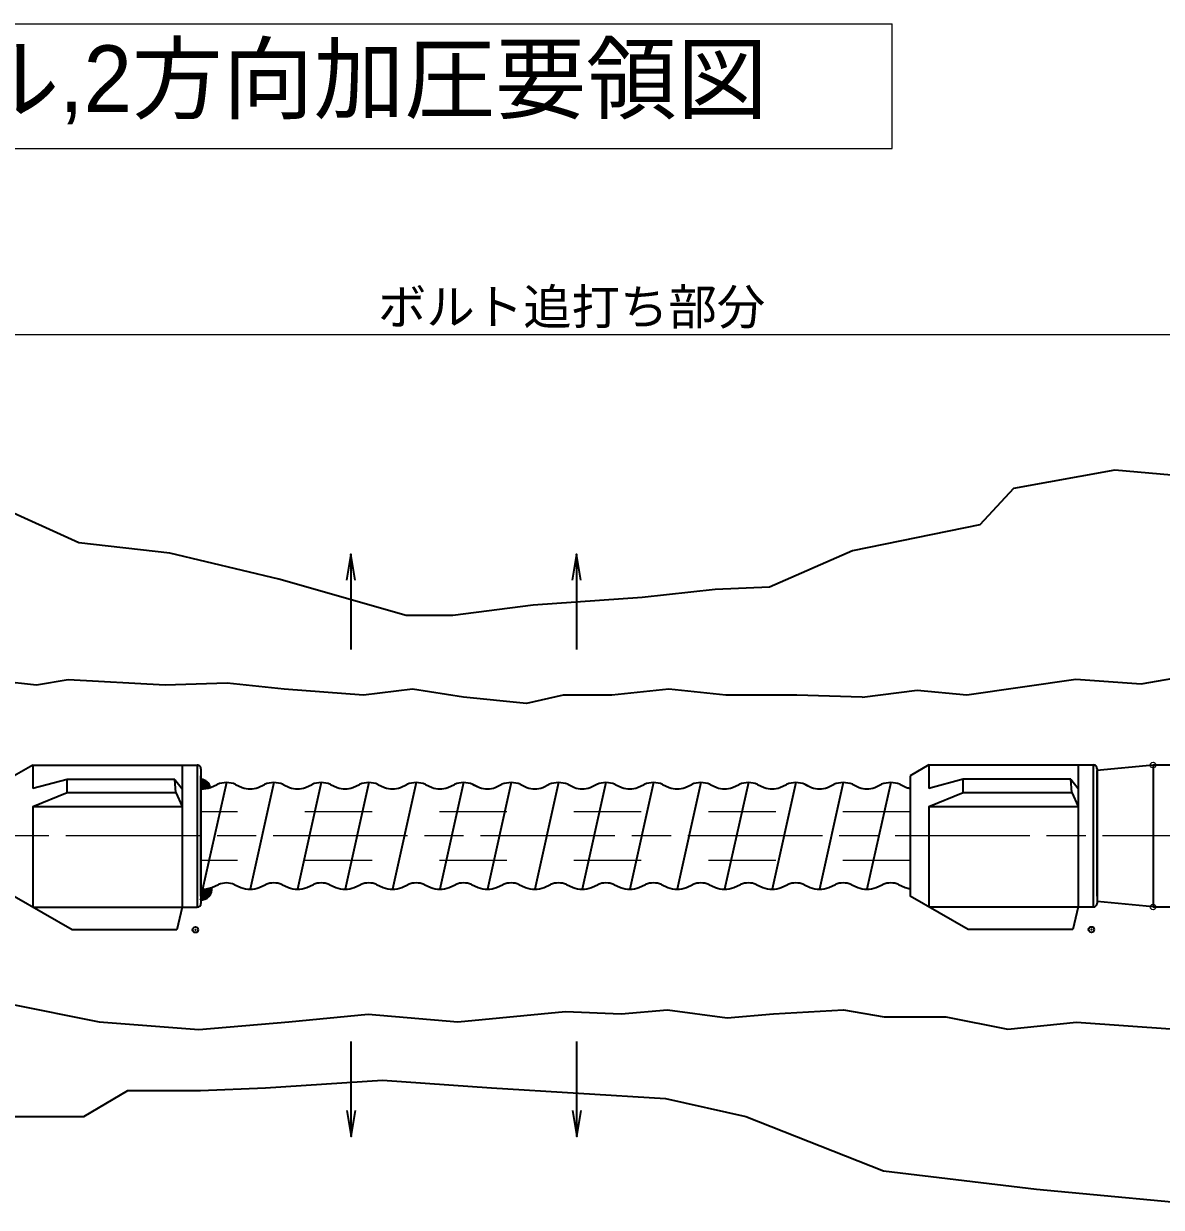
# Model space of a CAD drawing. Units: millimetres, scale not verified. Extents: x 1889 to 4202, y 889 to 2522.
# Drawn here: x 2265.1 to 2569.6, y 1610.6 to 1927.4 of the extents above; entities that cross this region are included whole.
import ezdxf
from ezdxf.enums import TextEntityAlignment as Align

# ---------------------------------------------------------------- set-up
doc = ezdxf.new("R2010")
doc.units = ezdxf.units.MM
doc.header["$LTSCALE"] = 3
doc.header["$PDMODE"] = 32
doc.header["$PDSIZE"] = 1.5
doc.linetypes.add('CHAIN', pattern=[18.5, 12, -1.5, 3.5, -1.5])
doc.linetypes.add('DASHED_SPACED', pattern=[12, 6, -6])
for name, color, linetype, lineweight in [('0_2', 7, 'Continuous', 13), ('1外形線', 7, 'Continuous', 35), ('3隠れ線', 2, 'DASHED_SPACED', 13), ('4中心線', 1, 'CHAIN', 15), ('6寸法線', 4, 'Continuous', 13), ('7 枠・タイトル', 7, 'Continuous', 25), ('DEFPOINTS_3', 7, 'Continuous', 13)]:
    doc.layers.add(name, color=color, linetype=linetype, lineweight=lineweight)
doc.styles.add('ＭＳ Ｐゴシック', font='')
doc.styles.get('ＭＳ Ｐゴシック').set_extended_font_data('MS PGothic')
pattern_1 = [(45, (3581.192, -1498.81), (-0.08839, 0.08839), [])]

# ---------------------------------------------------------------- blocks, each defined once
blk = doc.blocks.new('open_arrow')
at = {"color": 0, "linetype": 'Continuous', "lineweight": -2}
blk.add_lwpolyline([(7.5, 1.25), (0, 0), (7.5, -1.25)], dxfattribs=at)

msp = doc.modelspace()

# ---------------------------------------------------------------- hatches: boundary and pattern name
at = {"layer": '1外形線'}
h = msp.add_hatch(dxfattribs=at)
h.set_pattern_fill('USER', color=256, style=0, pattern_type=2)
h.set_pattern_definition(pattern_1)
h.paths.add_polyline_path([(2312.587, 1725.132), (2312.587, 1722.646, 0.10485), (2315.053, 1722.98, 0.37553)])
h = msp.add_hatch(dxfattribs=at)
h.set_pattern_fill('USER', color=256, style=0, pattern_type=2)
h.set_pattern_definition(pattern_1)
h.paths.add_polyline_path([(2315.465, 1696.215, -0.10504), (2312.587, 1695.793), (2312.587, 1694.032, -0.09772), (2312.362, 1692.893, 0.48113)])

# ---------------------------------------------------------------- linework, layer by layer
at = {"layer": '0_2'}
for p in [(2053.214, 1927.427), (2497.536, 1894.06)]:
    msp.add_line(p, (2497.536, 1927.427), dxfattribs=at)
at = {"layer": '1外形線'}
for p, q in [((2564.175, 1750.704), (2587.473, 1754.862)), ((2268.6, 1750.368), (2258.785, 1751.42)), ((2277.013, 1751.77), (2268.6, 1750.368)), ((2302.953, 1750.368), (2277.013, 1751.77)), ((2319.635, 1750.94), (2302.953, 1750.368)), ((2334.882, 1749.308), (2319.635, 1750.94)), ((2356.119, 1747.675), (2334.882, 1749.308)), ((2369.187, 1749.308), (2356.119, 1747.675)), ((2382.801, 1747.131), (2369.187, 1749.308)), ((2437.798, 1749.308), (2422.551, 1747.675)), ((2453.045, 1747.675), (2437.798, 1749.308)), ((2489.529, 1747.131), (2504.266, 1749.04)), ((2504.266, 1749.04), (2517.579, 1747.793)), ((2517.579, 1747.793), (2546.702, 1751.951)), ((2546.702, 1751.951), (2564.175, 1750.704)), ((2399.681, 1745.498), (2382.801, 1747.131)), ((2409.483, 1747.675), (2399.681, 1745.498)), ((2422.551, 1747.675), (2409.483, 1747.675)), ((2472.104, 1747.675), (2453.045, 1747.675)), ((2489.529, 1747.131), (2472.104, 1747.675)), ((2267.586, 1728.957), (2262.586, 1726.071)), ((2267.586, 1728.957), (2311.586, 1728.958)), ((2267.586, 1728.957), (2267.587, 1722.675)), ((2307.586, 1728.958), (2307.587, 1690.958)), ((2311.586, 1728.958), (2311.587, 1690.958)), ((2312.586, 1727.958), (2312.587, 1691.958)), ((2507.399, 1729.009), (2502.399, 1726.122)), ((2507.399, 1729.009), (2551.399, 1729.009)), ((2507.399, 1729.009), (2507.399, 1722.727)), ((2547.399, 1729.009), (2547.4, 1691.009)), ((2551.399, 1729.009), (2551.4, 1691.009)), ((2567.391, 1729), (2552.391, 1727.494)), ((2552.391, 1727.494), (2552.407, 1692.494)), ((2552.399, 1728.009), (2552.4, 1692.009)), ((2651.391, 1729.039), (2567.391, 1729)), ((2567.391, 1729), (2567.408, 1691)), ((2276.775, 1725.158), (2267.587, 1722.675)), ((2305.586, 1725.158), (2276.775, 1725.158)), ((2276.775, 1721.625), (2276.775, 1725.158)), ((2305.819, 1721.626), (2305.586, 1725.158)), ((2305.586, 1725.158), (2307.587, 1722.655)), ((2312.587, 1693.861), (2312.587, 1726.087)), ((2319.381, 1724.281), (2313.031, 1695.781)), ((2315.147, 1723.014), (2316.916, 1723.83)), ((2321.849, 1723.83), (2323.618, 1723.014)), ((2332.08, 1724.281), (2325.731, 1695.781)), ((2327.847, 1723.014), (2329.616, 1723.83)), ((2334.549, 1723.83), (2336.318, 1723.014)), ((2334.549, 1723.83), (2336.318, 1723.014)), ((2344.781, 1724.282), (2338.431, 1695.782)), ((2340.547, 1723.014), (2342.316, 1723.83)), ((2347.249, 1723.83), (2349.018, 1723.014)), ((2357.481, 1724.281), (2351.13, 1695.78)), ((2353.247, 1723.015), (2355.016, 1723.831)), ((2359.95, 1723.831), (2361.718, 1723.015)), ((2370.181, 1724.281), (2363.831, 1695.781)), ((2365.947, 1723.015), (2367.716, 1723.831)), ((2372.65, 1723.831), (2374.418, 1723.015)), ((2382.881, 1724.281), (2376.531, 1695.781)), ((2378.647, 1723.015), (2380.416, 1723.831)), ((2385.349, 1723.831), (2387.118, 1723.015)), ((2385.35, 1723.832), (2387.119, 1723.016)), ((2395.581, 1724.282), (2389.231, 1695.782)), ((2391.348, 1723.016), (2393.116, 1723.832)), ((2398.05, 1723.832), (2399.819, 1723.016)), ((2408.281, 1724.282), (2401.931, 1695.782)), ((2404.048, 1723.016), (2405.816, 1723.832)), ((2410.75, 1723.832), (2412.519, 1723.016)), ((2420.981, 1724.282), (2414.631, 1695.782)), ((2416.748, 1723.016), (2418.516, 1723.832)), ((2423.45, 1723.831), (2425.219, 1723.015)), ((2433.681, 1724.282), (2427.331, 1695.782)), ((2429.447, 1723.015), (2431.216, 1723.831)), ((2436.15, 1723.831), (2437.919, 1723.015)), ((2446.381, 1724.282), (2440.031, 1695.78)), ((2446.381, 1724.282), (2440.031, 1695.782)), ((2442.148, 1723.015), (2443.916, 1723.831)), ((2448.85, 1723.831), (2450.619, 1723.015)), ((2459.081, 1724.282), (2452.731, 1695.782)), ((2459.081, 1724.282), (2452.731, 1695.782)), ((2454.848, 1723.015), (2456.616, 1723.831)), ((2454.848, 1723.015), (2456.616, 1723.831)), ((2461.55, 1723.831), (2463.319, 1723.015)), ((2471.781, 1724.281), (2465.431, 1695.781)), ((2467.548, 1723.015), (2469.316, 1723.831)), ((2474.25, 1723.832), (2476.019, 1723.016)), ((2474.25, 1723.831), (2476.019, 1723.015)), ((2484.481, 1724.282), (2478.131, 1695.782)), ((2480.248, 1723.016), (2482.016, 1723.832)), ((2486.95, 1723.832), (2488.719, 1723.016)), ((2497.181, 1724.282), (2490.831, 1695.782)), ((2492.948, 1723.016), (2494.716, 1723.832)), ((2499.65, 1723.832), (2501.419, 1723.016)), ((2502.399, 1726.122), (2502.4, 1693.895)), ((2516.588, 1725.209), (2507.399, 1722.727)), ((2545.399, 1725.21), (2516.588, 1725.209)), ((2516.588, 1721.677), (2516.588, 1725.209)), ((2545.632, 1721.677), (2545.399, 1725.21)), ((2545.399, 1725.21), (2547.399, 1722.707)), ((2552.4, 1693.861), (2552.399, 1726.087)), ((2267.587, 1717.87), (2276.775, 1721.625)), ((2276.775, 1721.625), (2305.819, 1721.626)), ((2305.819, 1721.626), (2307.587, 1717.871)), ((2507.399, 1717.922), (2516.588, 1721.677)), ((2516.588, 1721.677), (2545.632, 1721.677)), ((2545.632, 1721.677), (2547.399, 1717.922)), ((2267.587, 1717.87), (2307.587, 1717.871)), ((2267.587, 1717.87), (2267.587, 1690.957)), ((2507.399, 1717.922), (2507.4, 1691.009)), ((2507.399, 1717.922), (2547.399, 1717.922)), ((2315.499, 1696.228), (2317.268, 1697.044)), ((2321.497, 1697.044), (2323.266, 1696.228)), ((2328.199, 1696.229), (2329.968, 1697.045)), ((2334.197, 1697.045), (2335.966, 1696.229)), ((2340.899, 1696.229), (2342.668, 1697.045)), ((2346.897, 1697.045), (2348.666, 1696.229)), ((2353.6, 1696.229), (2355.368, 1697.045)), ((2359.597, 1697.045), (2361.366, 1696.229)), ((2366.3, 1696.229), (2368.068, 1697.045)), ((2372.297, 1697.045), (2374.066, 1696.229)), ((2379, 1696.23), (2380.769, 1697.046)), ((2384.997, 1697.046), (2386.766, 1696.23)), ((2391.7, 1696.23), (2393.469, 1697.046)), ((2397.697, 1697.046), (2399.466, 1696.23)), ((2404.4, 1696.23), (2406.169, 1697.046)), ((2410.397, 1697.046), (2412.166, 1696.23)), ((2417.1, 1696.229), (2418.869, 1697.045)), ((2423.097, 1697.045), (2424.866, 1696.229)), ((2429.8, 1696.229), (2431.569, 1697.045)), ((2435.797, 1697.045), (2437.566, 1696.229)), ((2442.5, 1696.229), (2444.269, 1697.045)), ((2448.497, 1697.045), (2450.266, 1696.229)), ((2455.2, 1696.229), (2456.969, 1697.045)), ((2461.197, 1697.045), (2462.966, 1696.229)), ((2467.9, 1696.23), (2469.669, 1697.046)), ((2473.897, 1697.046), (2475.666, 1696.23)), ((2480.6, 1696.23), (2482.369, 1697.046)), ((2486.597, 1697.046), (2488.366, 1696.23)), ((2493.3, 1696.23), (2495.069, 1697.046)), ((2499.297, 1697.046), (2501.066, 1696.23)), ((2278.068, 1684.906), (2262.587, 1693.844)), ((2517.881, 1684.958), (2502.4, 1693.895)), ((2567.408, 1691), (2552.407, 1692.494)), ((2267.587, 1690.957), (2311.587, 1690.958)), ((2307.587, 1690.958), (2306.087, 1684.907)), ((2507.4, 1691.009), (2551.4, 1691.009)), ((2547.4, 1691.009), (2545.9, 1684.958)), ((2567.408, 1691), (2651.408, 1691.039)), ((2306.087, 1684.907), (2278.068, 1684.906)), ((2545.9, 1684.958), (2517.881, 1684.958)), ((2261.305, 1665.086), (2285.307, 1660.288)), ((2425.042, 1662.431), (2437.438, 1663.493)), ((2437.438, 1663.493), (2453.377, 1661.369)), ((2465.774, 1662.431), (2484.546, 1663.493)), ((2484.546, 1663.493), (2495.469, 1661.632)), ((2285.307, 1660.288), (2312.051, 1658.232)), ((2312.051, 1658.232), (2336.052, 1660.288)), ((2336.052, 1660.288), (2357.31, 1662.345)), ((2357.31, 1662.345), (2381.311, 1660.288)), ((2381.311, 1660.288), (2410.113, 1663.03)), ((2410.113, 1663.03), (2425.042, 1662.431)), ((2453.377, 1661.369), (2465.774, 1662.431)), ((2495.469, 1661.632), (2511.98, 1661.632)), ((2511.98, 1661.632), (2528.491, 1658.331)), ((2528.491, 1658.331), (2546.889, 1660.217)), ((2546.889, 1660.217), (2573.306, 1658.331))]:
    msp.add_line(p, q, dxfattribs=at)
at = {"layer": '1外形線', "color": 4}
for points in [[(2588.442, 1805.122), (2557.172, 1807.901), (2530.071, 1803.039), (2521.037, 1793.315), (2486.988, 1786.369), (2464.751, 1776.645), (2450.158, 1775.951), (2430.702, 1773.867), (2401.516, 1771.783), (2379.975, 1769.005), (2367.467, 1769.005), (2333.417, 1778.729), (2304.232, 1785.675), (2279.91, 1788.453), (2258.369, 1798.177)], [(2256.899, 1634.924), (2281.22, 1634.924), (2293.033, 1641.87), (2312.49, 1641.87), (2329.862, 1642.564), (2361.132, 1644.648), (2390.318, 1642.564), (2436.875, 1639.786), (2458.417, 1634.924), (2495.246, 1620.338), (2536.245, 1615.476), (2587.666, 1610.614)]]:
    msp.add_lwpolyline(points, dxfattribs=at)
at = {"layer": '1外形線'}
for points in [[(2352.682, 1785.438), (2352.682, 1778.438), (2352.682, 1759.961)], [(2413.077, 1785.438), (2413.077, 1778.438), (2413.077, 1759.961)], [(2352.75, 1629.56), (2352.75, 1636.56), (2352.75, 1655.037)], [(2413.145, 1629.56), (2413.145, 1636.56), (2413.145, 1655.037)]]:
    msp.add_lwpolyline(points, dxfattribs=at)
for centre, radius, start, end in [((2311.586, 1727.958), 1, 0.00051, 90.00051), ((2551.399, 1728.009), 1, 0.00051, 90.00051), ((2312.589, 1722.645), 2.487, 7.72036, 90.0502), ((2319.382, 1717.279), 7, 69.36613, 110.63387), ((2332.082, 1717.279), 7, 69.36613, 110.63387), ((2344.783, 1717.28), 7, 69.36613, 110.63387), ((2357.483, 1717.28), 7, 69.36613, 110.63387), ((2370.183, 1717.28), 7, 69.36613, 110.63387), ((2382.883, 1717.28), 7, 69.36613, 110.63387), ((2395.583, 1717.281), 7, 69.36613, 110.63387), ((2408.283, 1717.281), 7, 69.36613, 110.63387), ((2420.983, 1717.28), 7, 69.36613, 110.63387), ((2433.683, 1717.28), 7, 69.36613, 110.63387), ((2446.383, 1717.28), 7, 69.36613, 110.63387), ((2459.083, 1717.28), 7, 69.36613, 110.63387), ((2471.783, 1717.28), 7, 69.36613, 110.63387), ((2484.483, 1717.281), 7, 69.36613, 110.63387), ((2497.183, 1717.281), 7, 69.36613, 110.63387), ((2313.032, 1728.629), 6, 265.73838, 290.63617), ((2325.733, 1728.629), 6, 249.36605, 290.63617), ((2338.433, 1728.63), 6, 249.36605, 290.63617), ((2351.133, 1728.63), 6, 249.36605, 290.63617), ((2363.833, 1728.63), 6, 249.36605, 290.63617), ((2376.533, 1728.63), 6, 249.36605, 290.63617), ((2389.233, 1728.631), 6, 249.36605, 290.63617), ((2401.933, 1728.631), 6, 249.36605, 290.63617), ((2414.633, 1728.631), 6, 249.36605, 290.63617), ((2427.333, 1728.63), 6, 249.36605, 290.63617), ((2440.033, 1728.63), 6, 249.36605, 290.63617), ((2452.733, 1728.63), 6, 249.36605, 290.63617), ((2465.433, 1728.63), 6, 249.36605, 290.63617), ((2478.133, 1728.631), 6, 249.36605, 290.63617), ((2490.833, 1728.631), 6, 249.36605, 290.63617), ((2503.533, 1728.631), 6, 249.36605, 259.10858), ((2312.587, 1695.793), 2.909, 265.56554, 8.34073), ((2313.032, 1702.779), 7, 266.34808, 290.63387), ((2319.382, 1691.429), 6, 69.36992, 110.63395), ((2325.733, 1702.78), 7, 249.36613, 290.63387), ((2332.083, 1691.43), 6, 69.36992, 110.63395), ((2338.433, 1702.78), 7, 249.36613, 290.63387), ((2344.783, 1691.43), 6, 69.36992, 110.63395), ((2351.133, 1702.78), 7, 249.36613, 290.63387), ((2357.483, 1691.43), 6, 69.36992, 110.63395), ((2363.833, 1702.78), 7, 249.36613, 290.63387), ((2370.183, 1691.43), 6, 69.36992, 110.63395), ((2376.533, 1702.781), 7, 249.36613, 290.63387), ((2382.883, 1691.431), 6, 69.36992, 110.63395), ((2389.233, 1702.781), 7, 249.36613, 290.63387), ((2395.583, 1691.431), 6, 69.36992, 110.63395), ((2401.933, 1702.781), 7, 249.36613, 290.63387), ((2408.283, 1691.431), 6, 69.36992, 110.63395), ((2414.633, 1702.781), 7, 249.36613, 290.63387), ((2420.983, 1691.43), 6, 69.36992, 110.63395), ((2427.333, 1702.78), 7, 249.36613, 290.63387), ((2433.683, 1691.43), 6, 69.36992, 110.63395), ((2440.033, 1702.78), 7, 249.36613, 290.63387), ((2446.383, 1691.43), 6, 69.36992, 110.63395), ((2452.733, 1702.78), 7, 249.36613, 290.63387), ((2459.083, 1691.43), 6, 69.36992, 110.63395), ((2465.433, 1702.781), 7, 249.36613, 290.63387), ((2471.783, 1691.431), 6, 69.36992, 110.63395), ((2478.133, 1702.781), 7, 249.36613, 290.63387), ((2484.483, 1691.431), 6, 69.36992, 110.63395), ((2490.833, 1702.781), 7, 249.36613, 290.63387), ((2497.183, 1691.431), 6, 69.36992, 110.63395), ((2503.533, 1702.781), 7, 249.36613, 260.67957), ((2311.587, 1691.958), 1, 270.00051, 0.00051), ((2551.4, 1692.009), 1, 270.00051, 0.00051)]:
    msp.add_arc(centre, radius, start, end, dxfattribs=at)
for p in [(2311.087, 1684.907), (2550.9, 1684.958)]:
    msp.add_point(p, dxfattribs=at)
at = {"layer": '3隠れ線'}
for p, q in [((2502.399, 1716.474), (2312.587, 1716.474)), ((2502.4, 1703.474), (2312.587, 1703.474))]:
    msp.add_line(p, q, dxfattribs=at)
at = {"layer": '4中心線'}
msp.add_line((3588.888, 1709.973), (2174.022, 1710.019), dxfattribs=at)
at = {"layer": '6寸法線'}
msp.add_line((2687.547, 1844.175), (2136.022, 1844.175), dxfattribs=at)
at = {"layer": '7 枠・タイトル'}
msp.add_line((2053.214, 1894.06), (2497.536, 1894.06), dxfattribs=at)
at = {"layer": 'DEFPOINTS_3'}
for p in [(2567.391, 1729), (2567.408, 1691), (2567.408, 1691)]:
    msp.add_point(p, dxfattribs=at)

# ---------------------------------------------------------------- block references
at = {"layer": '1外形線', "xscale": 0.933, "yscale": 0.933}
for p, rotation in [((2352.682, 1785.438), 270), ((2413.077, 1785.438), 270), ((2352.75, 1629.56), 90), ((2413.145, 1629.56), 90)]:
    msp.add_blockref('open_arrow', p, dxfattribs=dict(at, rotation=rotation))

# ---------------------------------------------------------------- texts
at = {"layer": '6寸法線', "style": 'ＭＳ Ｐゴシック'}
msp.add_text('ボルト追打ち部分', height=9.501, dxfattribs=at).set_placement((2411.784, 1851.638), align=Align.MIDDLE_CENTER)
at = {"layer": '7 枠・タイトル', "style": 'ＭＳ Ｐゴシック'}
msp.add_text('ＳＰソイルネイル,2方向加圧要領図', height=17.82, dxfattribs=at).set_placement((2080.218, 1898.452), align=Align.BOTTOM_LEFT)

doc.saveas('drawing.dxf')
